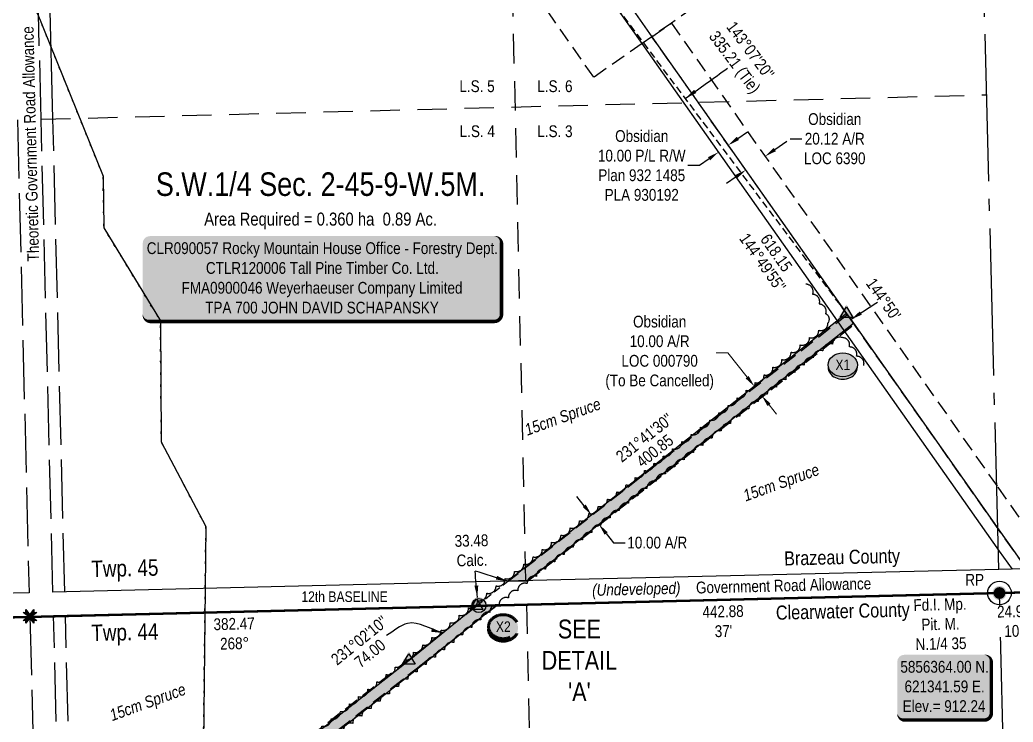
# Model space of a CAD drawing. Extents: x 617631 to 623159, y 5855424 to 5859819.
# Drawn here: x 620509 to 621353, y 5856254 to 5856851 of the extents above; entities that cross this region are included whole.
import ezdxf
from ezdxf.enums import TextEntityAlignment as Align

# ---------------------------------------------------------------- set-up
doc = ezdxf.new("R2010")
doc.units = 0
doc.header["$LTSCALE"] = 5
doc.header["$PDSIZE"] = 0.5
for name, pattern in [('0', [1, 1, 0]), ('BORDER2', [22.225, 6.35, -3.175, 6.35, -3.175, 0, -3.175]), ('foc-ACCESSROAD', [3.75, 2.5, -1.25]), ('foc-LSD', [8, 5, -3]), ('foc-QUARTERLINE', [33, 25, -3, 2, -3]), ('foc-TIELINE', [1.875, 1.25, -0.625]), ('foc-TRAV', [1.875, 1.25, -0.625]), ('foc-UNSURVEYED', [12.5, 10, -2.5]), ('foc-WHEELTRACKS', [2, 0.4, -1.6])]:
    doc.linetypes.add(name, pattern=pattern)
doc.layers.get('Defpoints').update_dxf_attribs({"color": 9})
for name, color, linetype in [('35', 37, 'Continuous'), ('AS-SURFACE IMPACT', 7, 'Continuous'), ('C-AR', 13, 'foc-ACCESSROAD'), ('C-RW', 13, 'Continuous'), ('C-SYMBOL', 7, 'Continuous'), ('C-WS', 13, 'foc-ACCESSROAD'), ('D-TXT', 6, 'Continuous'), ('DETAIL-T', 7, 'Continuous'), ('L-33', 7, 'Continuous'), ('L-AREAREQUIRED', 7, 'Continuous'), ('L-BD', 7, 'Continuous'), ('L-MON', 1, 'Continuous'), ('L-QSEC', 8, 'foc-QUARTERLINE'), ('L-ROAD-T', 7, 'Continuous'), ('L-SEC', 7, 'Continuous'), ('L-SECTION-LSD', 7, 'foc-LSD'), ('L-TIE', 7, 'foc-TIELINE'), ('L-TIE-T', 7, 'Continuous'), ('L-USEC', 7, 'foc-UNSURVEYED'), ('P-CROSSINGS', 250, 'Continuous'), ('P-PROPOSED', 10, 'Continuous'), ('P-PROPOSED-H', 21, 'Continuous'), ('P-TRAV', 4, 'foc-TRAV'), ('P-TXT', 4, 'Continuous'), ('T-BUSH', 110, '0'), ('T-BUSH-T', 110, 'Continuous'), ('T-WATER-P3', 160, 'foc-WHEELTRACKS')]:
    doc.layers.add(name, color=color, linetype=linetype)
doc.layers.add('AS-COUNTY', color=7, linetype='BORDER2', lineweight=60, true_color=0xcc33ff)
doc.layers.add('C-AR-T', color=13, linetype='Continuous', lineweight=9)
doc.layers.add('T-TEXT', color=48, linetype='Continuous', lineweight=18)
doc.styles.add('100L', font='ARIALN.TTF', dxfattribs={"height": 11})
doc.styles.add('175L', font='ARIALN.TTF', dxfattribs={"height": 20})
doc.styles.add('240', font='ARIALN.TTF', dxfattribs={"height": 30})
doc.styles.add('80', font='ARIALN.TTF', dxfattribs={"height": 10})
doc.styles.add('80CG', font='ARIALN.TTF', dxfattribs={"height": 10})
doc.styles.add('80L', font='ARIALN.TTF', dxfattribs={"height": 10})
doc.styles.add('80LS', font='ARIALNI.TTF', dxfattribs={"height": 10})
doc.styles.add('Crossing', font='ARIALN.TTF', dxfattribs={"height": 10})
doc.styles.add('foc-LtypeFont', font='ARIALN.TTF', dxfattribs={"height": 7.35})
doc.linetypes.add('foc-TOPO-flowdirection-NOLINE', pattern='A,0,[">",foc-LtypeFont,S=0.3,R=0,X=0,Y=-0.945],-20,[">",foc-LtypeFont,S=0.3,R=0,X=0,Y=-0.945],0', length=20)
doc.dimstyles.new('Compass 5 000', dxfattribs={"dimscale": 5, "dimtxt": 9, "dimasz": 2, "dimexe": 0.2, "dimexo": 0.0625, "dimgap": 0.5, "dimtad": 0, "dimtih": 1, "dimtoh": 1, "dimzin": 0, "dimdsep": 46, "dimtxsty": '80CG', "dimcen": 0.1, "dimse1": 1, "dimse2": 1, "dimclrd": 256, "dimclrt": 256, "dimaunit": 1, "dimadec": 4, "dimazin": 0, "dimtfac": 0.06, "dimtofl": 0, "dimtmove": 0, "dimatfit": 1, "dimfxl": 0.2, "dimtolj": 1, "dimtzin": 0, "dimlwd": -1, "dimarcsym": 0})

# ---------------------------------------------------------------- blocks, each defined once
blk = doc.blocks.new('*D427')
at = {"layer": 'C-AR', "transparency": 16777216}
for p, q in [((621150.53, 5856740.95), (621163.62, 5856750.16)), ((621163.62, 5856750.16), (621173.62, 5856750.16)), ((621117.71, 5856717.86), (621109.53, 5856712.11))]:
    blk.add_line(p, q, dxfattribs=at)
for points in [[(621149.57, 5856742.31), (621151.48, 5856739.59), (621142.35, 5856735.19)], [(621116.75, 5856719.22), (621118.66, 5856716.5), (621125.88, 5856723.61)]]:
    blk.add_solid(points, dxfattribs=at)
at = {"layer": 'Defpoints', "color": 0, "transparency": 16777216}
for p in [(621140.01, 5856738.52), (621142.35, 5856735.19), (621123.55, 5856726.94)]:
    blk.add_point(p, dxfattribs=at)
at = {"layer": 'C-AR', "transparency": 16777216, "insert": (621201.54, 5856750.16), "char_height": 10, "attachment_point": 5, "style": '80CG'}
blk.add_mtext('\\A1;Obsidian\\P20.12 A/R\\PLOC 6390', dxfattribs=at)
blk = doc.blocks.new('*D428')
at = {"layer": 'C-RW', "transparency": 16777216}
for p, q in [((621119.25, 5856750.43), (621127.42, 5856756.18)), ((621094.71, 5856733.17), (621086.53, 5856727.42)), ((621086.53, 5856727.42), (621076.53, 5856727.42))]:
    blk.add_line(p, q, dxfattribs=at)
for points in [[(621118.29, 5856751.79), (621120.2, 5856749.07), (621111.07, 5856744.68)], [(621093.75, 5856734.53), (621095.67, 5856731.81), (621102.89, 5856738.92)]]:
    blk.add_solid(points, dxfattribs=at)
at = {"layer": 'Defpoints', "color": 0, "transparency": 16777216}
for p in [(621102.89, 5856738.92), (621139.8, 5856703.83), (621131.63, 5856698.08)]:
    blk.add_point(p, dxfattribs=at)
at = {"layer": 'C-RW', "transparency": 16777216, "insert": (621037.45, 5856727.42), "char_height": 10, "attachment_point": 5, "style": '80CG'}
blk.add_mtext('\\A1;Obsidian\\P10.00 P/L R/W\\PPlan 932 1485\\PPLA 930192', dxfattribs=at)
blk = doc.blocks.new('fdia')
at = {"color": 255, "const_width": 1}
blk.add_lwpolyline([(-0.5, 0, 1), (0.5, 0, 1)], format="xyb", close=True, dxfattribs=at)
blk = doc.blocks.new('Fdiaa')
blk.add_blockref('fdia', (0, 0))
blk = doc.blocks.new('fdib')
at = {"color": 1, "const_width": 1.6}
blk.add_lwpolyline([(-0.4, 0, 1), (0.4, 0, 1)], format="xyb", close=True, dxfattribs=at)
at = {"color": 1}
blk.add_circle((0, 0), 0.8, dxfattribs=at)
blk = doc.blocks.new('Fdibb')
blk.add_blockref('fdib', (0, 0))
blk = doc.blocks.new('fdicc')
for name in ['Fdibb', 'Fdiaa']:
    blk.add_blockref(name, (0, 0))
blk = doc.blocks.new('FDI')
blk.add_blockref('fdicc', (0, 0))
blk = doc.blocks.new('TRIA')
blk.add_hatch(color=255).paths.add_polyline_path([(-0.04, 1.52), (-1.47, -0.87), (1.39, -0.87)])
blk = doc.blocks.new('TRIAA')
blk.add_blockref('TRIA', (0, 0))
blk = doc.blocks.new('TRIB')
at = {"color": 1}
blk.add_lwpolyline([(-1.12, -0.67), (-0.04, 1.13), (1.04, -0.67)], close=True, dxfattribs=at)
blk = doc.blocks.new('TRIBB')
blk.add_blockref('TRIB', (0, 0))
blk = doc.blocks.new('TRICC')
for name in ['TRIAA', 'TRIBB']:
    blk.add_blockref(name, (0, 0))
blk = doc.blocks.new('plspike')
blk.add_blockref('TRICC', (0, 0))
blk = doc.blocks.new('TEMP')
h = blk.add_hatch(color=255)
h.dxf.hatch_style = 1
h.paths.add_polyline_path([(0, 0.25), (-0.67, 1.15), (-0.67, 0.67), (-1.15, 0.67), (-0.25, 0), (-1.15, -0.67), (-0.67, -0.67), (-0.67, -1.15), (0, -0.25), (0.67, -1.15), (0.67, -0.67), (1.15, -0.67), (0.25, 0), (1.15, 0.67), (0.67, 0.67), (0.67, 1.15)])
h.paths.add_polyline_path([(0.57, 0.85), (0.57, 0.57), (0.85, 0.57), (0.08, 0), (0.85, -0.57), (0.57, -0.57), (0.57, -0.85), (0, -0.08), (-0.57, -0.85), (-0.57, -0.57), (-0.85, -0.57), (-0.08, 0), (-0.85, 0.57), (-0.57, 0.57), (-0.57, 0.85), (0, 0.08)], flags=16)
h = blk.add_hatch(color=1)
h.dxf.hatch_style = 1
h.paths.add_polyline_path([(0, 0.08), (-0.57, 0.85), (-0.57, 0.57), (-0.85, 0.57), (-0.08, 0), (-0.85, -0.57), (-0.57, -0.57), (-0.57, -0.85), (0, -0.08), (0.57, -0.85), (0.57, -0.57), (0.85, -0.57), (0.08, 0), (0.85, 0.57), (0.57, 0.57), (0.57, 0.85)])
at = {"color": 1}
for p, q in [((-0.08, 0), (0.08, 0)), ((0, 0.08), (0, -0.08))]:
    blk.add_line(p, q, dxfattribs=at)
at = {"color": 255, "flags": 128}
blk.add_lwpolyline([(-0.25, 0), (-1.15, 0.67), (-0.67, 0.67), (-0.67, 1.15), (0, 0.25), (0.67, 1.15), (0.67, 0.67), (1.15, 0.67), (0.25, 0), (1.15, -0.67), (0.67, -0.67), (0.67, -1.15), (0, -0.25), (-0.67, -1.15), (-0.67, -0.67), (-1.15, -0.67)], close=True, dxfattribs=at)
at = {"color": 1, "flags": 128}
blk.add_lwpolyline([(-0.08, 0), (-0.85, 0.57), (-0.57, 0.57), (-0.57, 0.85), (0, 0.08), (0.57, 0.85), (0.57, 0.57), (0.85, 0.57), (0.08, 0), (0.85, -0.57), (0.57, -0.57), (0.57, -0.85), (0, -0.08), (-0.57, -0.85), (-0.57, -0.57), (-0.85, -0.57)], close=True, dxfattribs=at)
blk = doc.blocks.new('WITFA')
blk.add_hatch(color=255).paths.add_polyline_path([(1.4, 0, 1), (-1.4, 0, 1)])
blk = doc.blocks.new('WITFAA')
blk.add_blockref('WITFA', (0, 0))
blk = doc.blocks.new('WITFB')
at = {"color": 1, "const_width": 1.44}
blk.add_lwpolyline([(-0.36, 0, 1), (0.36, 0, 1)], format="xyb", close=True, dxfattribs=at)
at = {"color": 1}
blk.add_circle((0, 0), 1.2, dxfattribs=at)
blk = doc.blocks.new('WITFBB')
blk.add_blockref('WITFB', (0, 0))
blk = doc.blocks.new('WITFCC')
for name in ['WITFAA', 'WITFBB']:
    blk.add_blockref(name, (0, 0))
blk = doc.blocks.new('WITF')
blk.add_blockref('WITFCC', (0, 0))
blk = doc.blocks.new('*D469')
at = {"layer": 'C-AR-T', "transparency": 16777216}
for p, q in [((621110.65, 5856568.23), (621100.65, 5856568.23)), ((621127.06, 5856547.49), (621110.65, 5856568.23)), ((621145.67, 5856523.96), (621151.88, 5856516.12))]:
    blk.add_line(p, q, dxfattribs=at)
for points in [[(621128.36, 5856548.53), (621125.75, 5856546.46), (621133.26, 5856539.65)], [(621146.98, 5856524.99), (621144.37, 5856522.93), (621139.47, 5856531.8)]]:
    blk.add_solid(points, dxfattribs=at)
at = {"layer": 'Defpoints', "color": 0, "transparency": 16777216}
for p in [(621129, 5856536.28), (621133.26, 5856539.65), (621135.21, 5856528.43)]:
    blk.add_point(p, dxfattribs=at)
at = {"layer": 'C-AR-T', "transparency": 16777216, "insert": (621052.68, 5856568.23), "char_height": 10, "attachment_point": 5, "style": '80CG'}
blk.add_mtext('\\A1;Obsidian\\P10.00 A/R \\PLOC 000790\\P(To Be Cancelled)', dxfattribs=at)
blk = doc.blocks.new('*U498')
h = blk.add_hatch(color=255)
edge = h.paths.add_edge_path()
edge.add_line((-146.5, -37), (146.5, -37))
edge.add_arc((146.5, -31), 6, 270, 360)
edge.add_line((152.5, -31), (152.5, 29.5))
edge.add_arc((146.5, 29.5), 6, 0, 90)
edge.add_line((146.5, 35.5), (-146.5, 35.5))
edge.add_arc((-146.5, 29.5), 6, 90, 180)
edge.add_line((-152.5, 29.5), (-152.5, -31))
edge.add_arc((-146.5, -31), 6, 180, 270)
at = {"color": 44, "flags": 128}
blk.add_lwpolyline([(-146.5, -37, 3, 3, 0), (146.5, -37, 3, 3, 0.414214), (152.5, -31, 3, 3, 0), (152.5, 29.5, 3, 0, 0.414214), (146.5, 35.5, 0, 0, 0), (-146.5, 35.5, 0, 0, 0.414214), (-152.5, 29.5, 0, 0, 0), (-152.5, -31, 0, 3, 0.414214)], format="xyseb", close=True, dxfattribs=at)
at = {"color": 44, "style": '80'}
blk.add_attdef('ENTER_TEXT_001', (-35.99, -5), '', height=10, dxfattribs=at)
blk = doc.blocks.new('xing2')
h = blk.add_hatch(color=50)
h.dxf.hatch_style = 1
edge = h.paths.add_edge_path()
edge.add_ellipse((0, 0), major_axis=(-12.5, 0), ratio=0.816297, start_angle=0, end_angle=360)
h = blk.add_hatch(color=250)
h.dxf.hatch_style = 1
edge = h.paths.add_edge_path()
edge.add_ellipse((0, -2.05), major_axis=(-12.5, 0), ratio=0.816297, start_angle=0, end_angle=180)
edge.add_line((12.5, -2.05), (12.5, 0))
edge.add_ellipse((0, 0), major_axis=(-12.5, 0), ratio=0.816297, start_angle=0, end_angle=180, ccw=False)
edge.add_line((-12.5, 0), (-12.5, -2.05))
at = {"color": 250}
blk.add_ellipse((0, 0), major_axis=(-12.5, 0), ratio=0.816297, dxfattribs=at)
blk.add_ellipse((0, -2.05), major_axis=(-12.5, 0), ratio=0.816297, start_param=0, end_param=3.141593, dxfattribs=at)
at = {"color": 250, "style": 'Crossing'}
blk.add_attdef('CROSSING', text='', height=9, dxfattribs=at).set_placement((0.09, 0.02), align=Align.MIDDLE_CENTER)
at = {"color": 250, "style": 'Crossing', "flags": 1}
for tag, p in [('OWNER', (0.09, -12.49)), ('DESCRIPTION', (0.09, -25.77)), ('LOCATION', (0.09, -39.3)), ('DWG_REF', (0.09, -52.84))]:
    blk.add_attdef(tag, text='', height=9, dxfattribs=at).set_placement(p, align=Align.MIDDLE_CENTER)
blk = doc.blocks.new('*U485')
at = {"layer": '35', "color": 3}
blk.add_circle((0, 0), 10, dxfattribs=at)
at = {"layer": '35', "color": 3, "style": '80'}
blk.add_attdef('RP_001', (-29.08, 6.25), '', height=10, dxfattribs=at)
blk = doc.blocks.new('*U489')
h = blk.add_hatch(color=254)
edge = h.paths.add_edge_path()
edge.add_line((-34, -28.5), (34, -28.5))
edge.add_arc((34, -22.5), 6, 270, 360)
edge.add_line((40, -22.5), (40, 21))
edge.add_arc((34, 21), 6, 0, 90)
edge.add_line((34, 27), (-34, 27))
edge.add_arc((-34, 21), 6, 90, 180)
edge.add_line((-40, 21), (-40, -22.5))
edge.add_arc((-34, -22.5), 6, 180, 270)
at = {"color": 1, "flags": 128}
blk.add_lwpolyline([(-34, -28.5, 3, 3, 0), (34, -28.5, 3, 3, 0.414214), (40, -22.5, 3, 3, 0), (40, 21, 3, 0, 0.414214), (34, 27, 0, 0, 0), (-34, 27, 0, 0, 0.414214), (-40, 21, 0, 0, 0), (-40, -22.5, 0, 3, 0.414214)], format="xyseb", close=True, dxfattribs=at)
blk.add_lwpolyline([(-23.85, -12.13, 0, 10, 0), (0, 0, 5, 5, 0)], format="xyseb", dxfattribs=at)
at = {"color": 1, "style": '80'}
blk.add_attdef('ENTER_TEXT_001', (-35.99, -5), '', height=10, dxfattribs=at)
blk = doc.blocks.new('*D491')
at = {"layer": 'Defpoints', "color": 0, "transparency": 16777216}
for p in [(620992.39, 5856428.45), (620998.59, 5856420.61), (621000.97, 5856422.49)]:
    blk.add_point(p, dxfattribs=at)
at = {"layer": 'P-TXT', "transparency": 16777216}
for p, q in [((620988.57, 5856438.18), (620982.37, 5856446.03)), ((621007.17, 5856414.64), (621013.37, 5856406.79)), ((621013.37, 5856406.79), (621023.37, 5856406.79))]:
    blk.add_line(p, q, dxfattribs=at)
for points in [[(620989.88, 5856439.21), (620987.26, 5856437.15), (620994.77, 5856430.33)], [(621008.48, 5856415.67), (621005.86, 5856413.61), (621000.97, 5856422.49)]]:
    blk.add_solid(points, dxfattribs=at)
at = {"layer": 'P-TXT', "transparency": 16777216, "insert": (621050.65, 5856406.79), "char_height": 10, "attachment_point": 5, "style": '80CG'}
blk.add_mtext('\\A1;10.00 A/R', dxfattribs=at)

msp = doc.modelspace()

# ---------------------------------------------------------------- hatches: boundary and pattern name
at = {"layer": 'P-PROPOSED-H'}
h = msp.add_hatch(color=256, dxfattribs=at)
h.dxf.hatch_style = 1
h.paths.add_polyline_path([(620923.511, 5856374.036), (620940.144, 5856374.437), (621217.438, 5856593.498), (621211.672, 5856601.682)])
h = msp.add_hatch(color=256, dxfattribs=at)
h.dxf.hatch_style = 1
h.paths.add_polyline_path([(620119.529, 5856334.089), (620106.955, 5856333.772), (620111.696, 5856327.879), (620377.801, 5855987.166), (620413.685, 5855977.855), (620441.442, 5855981.265), (620845.958, 5856298.952), (620903.488, 5856345.479), (620913.88, 5856353.689), (620897.247, 5856353.288), (620839.728, 5856306.77), (620445.059, 5855996.816), (620414.689, 5855993.086), (620378.535, 5856002.467)])

# ---------------------------------------------------------------- linework, layer by layer
for p, q in [((621341.105, 5856384.104), (620896.762, 5856373.392)), ((620896.762, 5856373.392), (620536.895, 5856364.716)), ((620516.523, 5856364.225), (619712.344, 5856343.928)), ((620516.797, 5856364.231), (620516.546, 5856364.225)), ((620897.247, 5856353.288), (620537.398, 5856344.613)), ((620517.031, 5856344.122), (620119.529, 5856334.089)), ((620517.3, 5856344.128), (620517.031, 5856344.122))]:
    msp.add_line(p, q)
at = {"layer": 'AS-COUNTY', "const_width": 2, "flags": 128}
msp.add_lwpolyline([(621441.1, 5856366.415), (621341.59, 5856364), (620537.409, 5856344.164), (620517.311, 5856343.668), (619712.851, 5856323.825), (618808.849, 5856302.532)], dxfattribs=at)
at = {"layer": 'C-AR'}
for points in [[(621340.168, 5856453.998), (621388.52, 5856385.265), (621364.659, 5856384.676), (621341.087, 5856417.709), (621217.432, 5856593.482), (621211.666, 5856601.678), (621046.153, 5856836.948), (621062.66, 5856848.466), (621340.168, 5856453.998)], [(620940.893, 5856374.455), (621218.191, 5856592.43), (621212.425, 5856600.613), (620924.206, 5856374.053)], [(620106.114, 5856333.751), (620107.798, 5856331.597), (620379.569, 5855983.958), (620439.667, 5855982.665), (620845.602, 5856299.55), (620909.794, 5856350.01), (620914.494, 5856353.704), (620897.806, 5856353.301), (620839.437, 5856307.419), (620436.323, 5855992.735), (620384.524, 5855993.85), (620118.557, 5856334.065)]]:
    msp.add_lwpolyline(points, close=True, dxfattribs=at)
at = {"layer": 'C-RW'}
msp.add_lwpolyline([(621341.087, 5856417.709), (621364.659, 5856384.676), (621352.635, 5856384.394), (621341.543, 5856399.69), (621209.58, 5856587.27), (621203.814, 5856595.466), (621037.956, 5856831.227), (621010.58, 5856869.727), (621019.084, 5856874.92), (621024.351, 5856867.938), (621046.153, 5856836.948), (621211.666, 5856601.678), (621217.432, 5856593.482), (621341.087, 5856417.709)], close=True, dxfattribs=at)
at = {"layer": 'C-WS'}
msp.add_lwpolyline([(621037.956, 5856831.227), (620996.639, 5856802.397), (620926.83, 5856902.44), (620949.89, 5856918.53), (620963.158, 5856927.788), (621013.423, 5856962.862), (621026.873, 5856972.247), (621033.442, 5856962.833), (621039.832, 5856953.676), (621048.839, 5856940.769), (621057.843, 5856927.865), (621063.847, 5856919.259), (621096.681, 5856872.205), (621062.66, 5856848.466), (621046.153, 5856836.948), (621037.956, 5856831.227)], close=True, dxfattribs=at)
at = {"layer": 'L-BD'}
msp.add_line((620897.252, 5856353.292), (620896.501, 5856353.276), dxfattribs=at)
at = {"layer": 'L-QSEC'}
for p, q in [((621341.082, 5856384.103), (621321.337, 5857147.051)), ((621360.531, 5855588.495), (621341.591, 5856364))]:
    msp.add_line(p, q, dxfattribs=at)
at = {"layer": 'L-SEC'}
for p, q in [((620536.898, 5856766.986), (620526.84, 5857169.143)), ((621440.598, 5856386.518), (621341.082, 5856384.103))]:
    msp.add_line(p, q, dxfattribs=at)
at = {"layer": 'L-SECTION-LSD', "flags": 128}
for points in [[(620938.987, 5856374.345), (620920.902, 5857177.985)], [(620526.841, 5856766.735), (621330.641, 5856787.537)], [(620939.493, 5856354.241), (620957.567, 5855549.342)]]:
    msp.add_lwpolyline(points, dxfattribs=at)
at = {"layer": 'L-TIE'}
msp.add_line((621211.672, 5856601.682), (621010.58, 5856869.727), dxfattribs=at)
at = {"layer": 'L-USEC'}
for p, q in [((620526.841, 5856766.735), (620516.783, 5857168.891)), ((620506.743, 5856766.255), (620516.546, 5856364.225)), ((620536.895, 5856364.716), (620526.841, 5856766.735)), ((620546.952, 5856364.958), (620536.898, 5856766.986)), ((621341.591, 5856364), (621441.1, 5856366.415)), ((620517.3, 5856344.128), (620527.356, 5855941.938)), ((620547.454, 5855942.418), (620537.398, 5856344.613)), ((620557.511, 5855942.67), (620547.455, 5856344.855))]:
    msp.add_line(p, q, dxfattribs=at)
at = {"layer": 'P-PROPOSED'}
for points in [[(620923.511, 5856374.036), (620940.144, 5856374.437), (621217.438, 5856593.498), (621211.672, 5856601.682), (620923.511, 5856374.036)], [(620119.529, 5856334.089), (620106.955, 5856333.772), (620111.696, 5856327.879), (620377.801, 5855987.166), (620413.685, 5855977.855), (620441.442, 5855981.265), (620845.958, 5856298.952), (620903.488, 5856345.479), (620913.88, 5856353.689), (620897.247, 5856353.288), (620839.728, 5856306.77), (620445.059, 5855996.816), (620414.689, 5855993.086), (620378.535, 5856002.467), (620119.529, 5856334.089)]]:
    msp.add_lwpolyline(points, dxfattribs=at)
at = {"layer": 'P-TRAV', "flags": 128}
msp.add_lwpolyline([(620897.247, 5856353.288), (620923.511, 5856374.036)], dxfattribs=at)
at = {"layer": 'T-BUSH'}
msp.add_line((620897.252, 5856353.292), (620899, 5856353.33), dxfattribs=at)
at = {"layer": 'T-BUSH', "flags": 128}
for points in [[(619711.513, 5856861.655, 0.5205671), (619717.862, 5856853.929, 0.5205671), (619724.211, 5856846.203, 0.5205671), (619730.56, 5856838.477, 0.5205671), (619736.789, 5856830.654, 0.5205671), (619743.007, 5856822.822, 0.5205671), (619749.225, 5856814.991, 0.5205671), (619755.443, 5856807.159, 0.5205671), (619761.661, 5856799.327, 0.5205671), (619767.879, 5856791.496, 0.5205671), (619774.098, 5856783.664, 0.5205671), (619780.24, 5856775.773, 0.5205671), (619786.358, 5856767.863, 0.5205671), (619792.475, 5856759.952, 0.5205671), (619798.592, 5856752.041, 0.5205671), (619804.709, 5856744.13, 0.5205671), (619810.826, 5856736.219, 0.5205671), (619816.943, 5856728.309, 0.5205671), (619823.06, 5856720.398, 0.5205671), (619829.177, 5856712.487, 0.5205671), (619835.295, 5856704.576, 0.5205671), (619841.411, 5856696.665, 0.5205671), (619847.513, 5856688.742, 0.5205671), (619853.615, 5856680.82, 0.5205671), (619859.717, 5856672.897, 0.5205671), (619865.819, 5856664.975, 0.5205671), (619871.921, 5856657.053, 0.5205671), (619878.023, 5856649.13, 0.5205671), (619884.125, 5856641.208, 0.5205671), (619890.227, 5856633.285, 0.5205671), (619896.329, 5856625.363, 0.5205671), (619902.431, 5856617.44, 0.5205671), (619908.533, 5856609.518, 0.5205671), (619914.635, 5856601.596, 0.5205671), (619920.738, 5856593.673, 0.5205671), (619926.84, 5856585.751, 0.5205671), (619932.942, 5856577.828, 0.5205671), (619939.076, 5856569.931, 0.5205671), (619945.232, 5856562.05, 0.5205671), (619951.387, 5856554.169, 0.5205671), (619957.543, 5856546.288, 0.5205671), (619963.699, 5856538.408, 0.5205671), (619969.782, 5856530.471, 0.5205671), (619975.84, 5856522.514, 0.5205671), (619981.897, 5856514.558, 0.5205671), (619987.954, 5856506.601, 0.5205671), (619994.011, 5856498.644, 0.5205671), (620000.068, 5856490.687, 0.5205671), (620006.126, 5856482.73, 0.5205671), (620012.183, 5856474.774, 0.5205671), (620018.24, 5856466.817, 0.5205671), (620024.297, 5856458.86, 0.5205671), (620030.354, 5856450.903, 0.5205671), (620036.411, 5856442.946, 0.5205671), (620042.469, 5856434.99, 0.5205671), (620048.571, 5856427.068, 0.5205671), (620054.838, 5856419.276, 0.5205671), (620061.106, 5856411.484, 0.5205671), (620067.373, 5856403.691, 0.5205671), (620073.64, 5856395.899, 0.5205671), (620079.907, 5856388.106, 0.5205671), (620086.175, 5856380.314, 0.5205671), (620092.442, 5856372.521, 0.5205671), (620098.709, 5856364.729, 0.5205671), (620104.976, 5856356.937, 0.5205671), (620111.244, 5856349.144, 0.5205671), (620117.511, 5856341.352, 0.5205671), (620123.718, 5856333.511, 0.5205671), (620129.889, 5856325.643, 0.5205671), (620136.061, 5856317.775, 0.5205671), (620142.232, 5856309.906, 0.5205671), (620148.404, 5856302.038, 0.5205671), (620154.551, 5856294.15, 0.5205671), (620160.682, 5856286.25, 0.5205671), (620166.813, 5856278.35, 0.5205671), (620172.944, 5856270.45, 0.5205671), (620179.075, 5856262.55, 0.5205671), (620185.206, 5856254.65, 0.5205671), (620191.336, 5856246.75, 0.5205671), (620197.467, 5856238.849, 0.5205671), (620203.598, 5856230.949, 0.5205671), (620209.729, 5856223.049, 0.5205671), (620215.86, 5856215.149, 0.5205671), (620221.991, 5856207.249, 0.5205671), (620228.122, 5856199.349, 0.5205671), (620234.253, 5856191.449, 0.5205671), (620240.383, 5856183.548, 0.5205671), (620246.514, 5856175.648, 0.5205671), (620252.658, 5856167.758, 0.5205671), (620258.804, 5856159.87, 0.5205671), (620264.951, 5856151.982, 0.5205671), (620271.097, 5856144.094, 0.5205671), (620277.243, 5856136.205, 0.5205671), (620283.39, 5856128.317, 0.5205671), (620289.536, 5856120.429, 0.5205671), (620295.682, 5856112.541, 0.5205671), (620301.828, 5856104.653, 0.5205671), (620307.975, 5856096.765, 0.5205671), (620314.121, 5856088.876, 0.5205671), (620320.267, 5856080.988, 0.5205671), (620326.413, 5856073.1, 0.5205671), (620332.587, 5856065.233, 0.5205671), (620338.802, 5856057.399, 0.5205671), (620345.016, 5856049.564, 0.5205671), (620351.231, 5856041.73, 0.5205671), (620357.445, 5856033.895, 0.5205671), (620363.66, 5856026.061, 0.5205671), (620369.874, 5856018.226, 0.5205671), (620376.339, 5856010.626, 0.5205671), (620383.741, 5856003.903, 0.5205671), (620392.777, 5855999.967, 0.5205671), (620402.306, 5855997.019, 0.5205671), (620412.279, 5855996.281, 0.5205671), (620422.215, 5855997.04, 0.5205671), (620432.141, 5855998.255, 0.5205671), (620442.067, 5855999.471, 0.5205671), (620450.406, 5856004.609, 0.5205671), (620458.385, 5856010.637, 0.5205671), (620466.365, 5856016.664, 0.5205671), (620474.26, 5856022.801, 0.5205671), (620482.151, 5856028.944, 0.5205671), (620490.042, 5856035.086, 0.5205671), (620497.934, 5856041.229, 0.5205671), (620505.825, 5856047.371, 0.5205671), (620513.716, 5856053.514, 0.5205671), (620521.607, 5856059.656, 0.5205671), (620529.498, 5856065.798, 0.5205671), (620537.389, 5856071.941, 0.5205671), (620545.28, 5856078.083, 0.5205671), (620553.172, 5856084.226, 0.5205671), (620561.057, 5856090.375, 0.5205671), (620568.914, 5856096.561, 0.5205671), (620576.772, 5856102.747, 0.5205671), (620584.629, 5856108.933, 0.5205671), (620592.486, 5856115.119, 0.5205671), (620600.343, 5856121.304, 0.5205671), (620608.2, 5856127.49, 0.5205671), (620616.058, 5856133.676, 0.5205671), (620623.915, 5856139.862, 0.5205671), (620631.772, 5856146.048, 0.5205671), (620639.629, 5856152.234, 0.5205671), (620647.486, 5856158.419, 0.5205671), (620655.354, 5856164.591, 0.5205671), (620663.225, 5856170.76, 0.5205671), (620671.096, 5856176.928, 0.5205671), (620678.967, 5856183.097, 0.5205671), (620686.838, 5856189.265, 0.5205671), (620694.709, 5856195.434, 0.5205671), (620702.579, 5856201.602, 0.5205671), (620710.45, 5856207.771, 0.5205671), (620718.321, 5856213.939, 0.5205671), (620726.192, 5856220.108, 0.5205671), (620734.063, 5856226.276, 0.5205671), (620741.934, 5856232.445, 0.5205671), (620749.804, 5856238.613, 0.5205671), (620757.675, 5856244.781, 0.5205671), (620765.546, 5856250.95, 0.5205671), (620773.41, 5856257.127, 0.5205671), (620781.194, 5856263.405, 0.5205671), (620788.977, 5856269.683, 0.5205671), (620796.761, 5856275.961, 0.5205671), (620804.545, 5856282.239, 0.5205671), (620812.329, 5856288.517, 0.5205671), (620820.112, 5856294.795, 0.5205671), (620827.896, 5856301.073, 0.5205671), (620835.68, 5856307.351, 0.5205671), (620843.464, 5856313.629, 0.5205671), (620851.247, 5856319.907, 0.5205671), (620859.025, 5856326.193, 0.5205671), (620866.796, 5856332.486, 0.5205671), (620874.568, 5856338.78, 0.5205671), (620882.339, 5856345.073, 0.5205671), (620890.11, 5856351.366, 0.5205671), (620897.882, 5856357.66, 0.5205671), (620905.693, 5856363.902, 0.5205671), (620913.557, 5856370.08, 0.5205671), (620921.42, 5856376.259, 0.5205671), (620929.283, 5856382.437, 0.5205671), (620937.146, 5856388.615, 0.5205671), (620945.01, 5856394.793, 0.5205671), (620952.873, 5856400.971, 0.5205671), (620960.744, 5856407.14, 0.5205671), (620968.659, 5856413.251, 0.5205671), (620976.574, 5856419.363, 0.5205671), (620984.488, 5856425.475, 0.5205671), (620992.403, 5856431.587, 0.5205671), (621000.318, 5856437.698, 0.5205671), (621008.233, 5856443.81, 0.5205671), (621016.148, 5856449.922, 0.5205671), (621024.067, 5856456.029, 0.5205671), (621031.985, 5856462.136, 0.5205671), (621039.904, 5856468.243, 0.5205671), (621047.823, 5856474.35, 0.5205671), (621055.741, 5856480.457, 0.5205671), (621063.66, 5856486.564, 0.5205671), (621071.579, 5856492.671, 0.5205671), (621079.497, 5856498.778, 0.5205671), (621087.416, 5856504.885, 0.5205671), (621095.289, 5856511.05, 0.5205671), (621103.096, 5856517.299, 0.5205671), (621110.903, 5856523.548, 0.5205671), (621118.68, 5856529.833, 0.5205671), (621126.251, 5856536.366, 0.5205671), (621133.822, 5856542.899, 0.5205671), (621141.393, 5856549.432, 0.5205671), (621148.964, 5856555.965, 0.5205671), (621156.535, 5856562.498, 0.5205671), (621164.361, 5856568.722, 0.5205671), (621172.207, 5856574.923, 0.5205671), (621180.052, 5856581.123, 0.5205671), (621187.898, 5856587.324, 0.5205671), (621195.743, 5856593.525, 0.5205671), (621193.876, 5856601.261, 0.5205671), (621188.326, 5856609.579, 0.5205671), (621182.775, 5856617.897, 0.5205671), (621176.997, 5856626.558, 0.5205671)], [(621226.137, 5856557.305, 0.5205671), (621220.04, 5856565.231, 0.5205671), (621213.942, 5856573.156, 0.5205671), (621207.844, 5856581.082, 0.5205671), (621199.665, 5856575.585, 0.5205671), (621191.453, 5856569.878, 0.5205671), (621183.317, 5856564.07, 0.5205671), (621175.504, 5856557.828, 0.5205671), (621167.69, 5856551.587, 0.5205671), (621159.865, 5856545.361, 0.5205671), (621152.04, 5856539.134, 0.5205671), (621144.215, 5856532.908, 0.5205671), (621136.39, 5856526.682, 0.5205671), (621128.565, 5856520.455, 0.5205671), (621120.74, 5856514.229, 0.5205671), (621112.914, 5856508.003, 0.5205671), (621105.089, 5856501.776, 0.5205671), (621097.239, 5856495.582, 0.5205671), (621089.298, 5856489.504, 0.5205671), (621081.357, 5856483.426, 0.5205671), (621073.416, 5856477.349, 0.5205671), (621065.475, 5856471.271, 0.5205671), (621057.534, 5856465.193, 0.5205671), (621049.695, 5856458.984, 0.5205671), (621041.868, 5856452.76, 0.5205671), (621034.04, 5856446.537, 0.5205671), (621026.213, 5856440.314, 0.5205671), (621018.385, 5856434.09, 0.5205671), (621010.558, 5856427.867, 0.5205671), (621002.73, 5856421.644, 0.5205671), (620994.903, 5856415.42, 0.5205671), (620987.075, 5856409.197, 0.5205671), (620979.248, 5856402.973, 0.5205671), (620971.42, 5856396.75, 0.5205671), (620963.593, 5856390.527, 0.5205671), (620955.765, 5856384.303, 0.5205671), (620947.905, 5856378.122, 0.5205671), (620939.952, 5856372.06, 0.5205671), (620931.999, 5856365.997, 0.5205671), (620924.047, 5856359.935, 0.5205671), (620916.094, 5856353.872, 0.5205671), (620908.321, 5856347.585, 0.5205671), (620900.653, 5856341.166, 0.5205671), (620892.986, 5856334.746, 0.5205671), (620885.318, 5856328.327, 0.5205671), (620877.644, 5856321.915, 0.5205671), (620869.834, 5856315.67, 0.5205671), (620862.025, 5856309.424, 0.5205671), (620854.215, 5856303.179, 0.5205671), (620846.405, 5856296.934, 0.5205671), (620838.595, 5856290.688, 0.5205671), (620830.785, 5856284.443, 0.5205671), (620822.975, 5856278.197, 0.5205671), (620815.165, 5856271.952, 0.5205671), (620807.355, 5856265.706, 0.5205671), (620799.545, 5856259.461, 0.5205671), (620791.735, 5856253.216, 0.5205671), (620783.925, 5856246.97, 0.5205671), (620776.115, 5856240.725, 0.5205671), (620768.306, 5856234.479, 0.5205671), (620760.503, 5856228.225, 0.5205671), (620752.717, 5856221.949, 0.5205671), (620744.932, 5856215.673, 0.5205671), (620737.147, 5856209.397, 0.5205671), (620729.361, 5856203.121, 0.5205671), (620721.576, 5856196.845, 0.5205671), (620713.79, 5856190.57, 0.5205671), (620706.005, 5856184.294, 0.5205671), (620698.219, 5856178.018, 0.5205671), (620690.434, 5856171.742, 0.5205671), (620682.648, 5856165.466, 0.5205671), (620674.863, 5856159.19, 0.5205671), (620667.078, 5856152.914, 0.5205671), (620659.292, 5856146.638, 0.5205671), (620651.507, 5856140.362, 0.5205671), (620643.631, 5856134.201, 0.5205671), (620635.726, 5856128.076, 0.5205671), (620627.822, 5856121.95, 0.5205671), (620619.917, 5856115.825, 0.5205671), (620612.013, 5856109.7, 0.5205671), (620604.109, 5856103.574, 0.5205671), (620596.204, 5856097.449, 0.5205671), (620588.3, 5856091.324, 0.5205671), (620580.395, 5856085.198, 0.5205671), (620572.491, 5856079.073, 0.5205671), (620564.586, 5856072.948, 0.5205671), (620556.682, 5856066.822, 0.5205671), (620548.777, 5856060.697, 0.5205671), (620540.873, 5856054.572, 0.5205671), (620532.974, 5856048.439, 0.5205671), (620525.081, 5856042.3, 0.5205671), (620517.187, 5856036.16, 0.5205671), (620509.294, 5856030.02, 0.5205671), (620501.4, 5856023.881, 0.5205671), (620493.507, 5856017.741, 0.5205671), (620485.614, 5856011.602, 0.5205671), (620477.72, 5856005.462, 0.5205671), (620469.827, 5855999.322, 0.5205671), (620461.961, 5855993.148, 0.5205671), (620453.834, 5855987.454, 0.5205671), (620444.371, 5855984.222, 0.5205671), (620434.908, 5855980.989, 0.5205671), (620425.445, 5855977.756, 0.5205671), (620415.564, 5855976.866, 0.5205671), (620405.636, 5855977.674, 0.5205671), (620395.756, 5855979.22, 0.5205671), (620385.876, 5855980.766, 0.5205671), (620376.464, 5855983.819, 0.5205671), (620369.764, 5855990.938, 0.5205671), (620363.721, 5855998.905, 0.5205671), (620357.615, 5856006.825, 0.5205671), (620351.51, 5856014.745, 0.5205671), (620345.405, 5856022.665, 0.5205671), (620339.299, 5856030.585, 0.5205671), (620333.194, 5856038.504, 0.5205671), (620327.089, 5856046.424, 0.5205671), (620320.978, 5856054.34, 0.5205671), (620314.814, 5856062.214, 0.5205671), (620308.65, 5856070.089, 0.5205671), (620302.486, 5856077.963, 0.5205671), (620296.322, 5856085.838, 0.5205671), (620290.159, 5856093.712, 0.5205671), (620283.995, 5856101.587, 0.5205671), (620277.838, 5856109.467, 0.5205671), (620271.725, 5856117.381, 0.5205671), (620265.612, 5856125.295, 0.5205671), (620259.499, 5856133.208, 0.5205671), (620253.386, 5856141.122, 0.5205671), (620247.272, 5856149.036, 0.5205671), (620241.159, 5856156.95, 0.5205671), (620235.046, 5856164.864, 0.5205671), (620228.933, 5856172.778, 0.5205671), (620222.82, 5856180.691, 0.5205671), (620216.706, 5856188.605, 0.5205671), (620210.593, 5856196.519, 0.5205671), (620204.48, 5856204.433, 0.5205671), (620198.367, 5856212.347, 0.5205671), (620192.253, 5856220.261, 0.5205671), (620186.14, 5856228.174, 0.5205671), (620180.027, 5856236.088, 0.5205671), (620173.894, 5856243.987, 0.5205671), (620167.698, 5856251.836, 0.5205671), (620161.502, 5856259.685, 0.5205671), (620155.306, 5856267.534, 0.5205671), (620149.11, 5856275.383, 0.5205671), (620142.913, 5856283.232, 0.5205671), (620136.717, 5856291.081, 0.5205671), (620130.521, 5856298.93, 0.5205671), (620124.325, 5856306.779, 0.5205671), (620118.128, 5856314.628, 0.5205671), (620111.932, 5856322.477, 0.5205671), (620105.736, 5856330.326, 0.5205671), (620099.54, 5856338.175, 0.5205671), (620093.344, 5856346.024, 0.5205671), (620087.075, 5856353.815, 0.5205671), (620080.758, 5856361.567, 0.5205671), (620074.44, 5856369.318, 0.5205671), (620068.123, 5856377.07, 0.5205671), (620061.805, 5856384.822, 0.5205671), (620055.488, 5856392.574, 0.5205671), (620049.204, 5856400.352, 0.5205671), (620043.019, 5856408.21, 0.5205671), (620036.835, 5856416.069, 0.5205671), (620030.65, 5856423.927, 0.5205671), (620024.466, 5856431.785, 0.5205671), (620018.281, 5856439.644, 0.5205671), (620012.097, 5856447.502, 0.5205671), (620005.913, 5856455.36, 0.5205671), (619999.728, 5856463.218, 0.5205671), (619993.576, 5856471.102, 0.5205671), (619987.561, 5856479.09, 0.5205671), (619981.545, 5856487.079, 0.5205671), (619975.53, 5856495.067, 0.5205671), (619969.514, 5856503.055, 0.5205671), (619963.499, 5856511.044, 0.5205671), (619957.483, 5856519.032, 0.5205671), (619951.468, 5856527.02, 0.5205671), (619945.452, 5856535.009, 0.5205671), (619939.437, 5856542.997, 0.5205671), (619933.421, 5856550.985, 0.5205671), (619927.405, 5856558.973, 0.5205671), (619921.39, 5856566.962, 0.5205671), (619915.295, 5856574.889, 0.5205671), (619909.18, 5856582.802, 0.5205671), (619903.066, 5856590.715, 0.5205671), (619896.952, 5856598.628, 0.5205671), (619890.837, 5856606.541, 0.5205671), (619884.723, 5856614.454, 0.5205671), (619878.609, 5856622.367, 0.5205671), (619872.494, 5856630.28, 0.5205671), (619866.38, 5856638.193, 0.5205671), (619860.266, 5856646.106, 0.5205671), (619854.129, 5856654.002, 0.5205671), (619847.986, 5856661.892, 0.5205671), (619841.842, 5856669.782, 0.5205671), (619835.699, 5856677.673, 0.5205671), (619829.555, 5856685.563, 0.5205671), (619823.412, 5856693.454, 0.5205671), (619817.268, 5856701.344, 0.5205671), (619811.125, 5856709.234, 0.5205671), (619804.982, 5856717.125, 0.5205671), (619798.838, 5856725.015, 0.5205671), (619792.695, 5856732.906, 0.5205671), (619786.551, 5856740.796, 0.5205671), (619780.408, 5856748.686, 0.5205671), (619774.265, 5856756.577, 0.5205671), (619768.121, 5856764.467, 0.5205671), (619761.935, 5856772.324, 0.5205671), (619755.749, 5856780.181, 0.5205671), (619749.562, 5856788.038, 0.5205671), (619743.376, 5856795.895, 0.5205671), (619737.19, 5856803.752, 0.5205671), (619731.004, 5856811.609, 0.5205671), (619724.818, 5856819.466, 0.5205671), (619718.632, 5856827.323, 0.5205671), (619712.45, 5856835.183, 0.6096129), (619702.635, 5856842.405, 0.5205671)]]:
    msp.add_lwpolyline(points, format="xyb", dxfattribs=at)
at = {"layer": 'T-WATER-P3', "flags": 128}
msp.add_lwpolyline([(621159.577, 5855457.257), (621080.899, 5855571.031), (621066.404, 5855594.738), (621019.486, 5855612.627), (620929.769, 5855609.746), (620888.649, 5855583.653), (620848.52, 5855556.572), (620814.151, 5855572.047), (620764.83, 5855623.3), (620754.187, 5855681.825), (620745.452, 5855731.158), (620755.141, 5855758.238), (620777.38, 5855847.329), (620775.434, 5855963.884), (620710.893, 5856085.734), (620705.438, 5856131.116), (620664.585, 5856209.643), (620666.873, 5856420.583), (620628.957, 5856492.525), (620628.194, 5856595.443), (620580.208, 5856674.354), (620579.445, 5856718.474), (620522.914, 5856858.708), (620455.588, 5857035.132), (620496.48, 5857280.946)], dxfattribs=at)

# ---------------------------------------------------------------- block references
at = {"layer": '35'}
msp.add_blockref('*U485', (621341.59, 5856364), dxfattribs=at).add_auto_attribs({'RP_001': 'RP'})
at = {"layer": 'AS-COUNTY'}
msp.add_blockref('xing2', (620919.683, 5856335.374), dxfattribs=at).add_auto_attribs({'CROSSING': 'X2'})
at = {"layer": 'AS-SURFACE IMPACT'}
ref = msp.add_blockref('*U498', (620765.725, 5856631.9), dxfattribs=at)
ref.add_attrib('ENTER_TEXT_001', 'CLR090057 Rocky Mountain House Office - Forestry Dept.', (620616.625, 5856652.162), dxfattribs={"layer": '0', "color": 44, "height": 10, "style": '80'})
ref.add_attrib('ENTER_TEXT_002', 'CTLR120006 Tall Pine Timber Co. Ltd.', (620666.932, 5856635.318), dxfattribs={"layer": '0', "color": 44, "height": 10, "style": '80'})
ref.add_attrib('ENTER_TEXT_003', 'FMA0900046 Weyerhaeuser Company Limited', (620646.271, 5856618.474), dxfattribs={"layer": '0', "color": 44, "height": 10, "style": '80'})
ref.add_attrib('ENTER_TEXT_004', 'TPA 700 JOHN DAVID SCHAPANSKY', (620666.329, 5856601.63), dxfattribs={"layer": '0', "color": 44, "height": 10, "style": '80'})
at = {"layer": 'DETAIL-T'}
ref = msp.add_blockref('*U489', (621294.682, 5856284.514), dxfattribs=at)
ref.add_attrib('ENTER_TEXT_001', '5856364.00 N.', (621257.362, 5856296.287), dxfattribs={"layer": '0', "color": 1, "height": 10, "style": '80'})
ref.add_attrib('ENTER_TEXT_002', '621341.59 E.', (621260.886, 5856279.579), dxfattribs={"layer": '0', "color": 1, "height": 10, "style": '80'})
ref.add_attrib('ENTER_TEXT_003', 'Elev.= 912.24', (621259.317, 5856262.871), dxfattribs={"layer": '0', "color": 1, "height": 10, "style": '80'})
at = {"layer": 'L-MON', "xscale": 4.998172200000001, "yscale": 4.998172200000001, "zscale": 4.998172200000001}
for name, p in [('plspike', (621211.666, 5856601.678)), ('plspike', (620897.252, 5856353.292)), ('WITF', (620899, 5856353.33)), ('TEMP', (620517.3, 5856344.128)), ('plspike', (620839.728, 5856306.77))]:
    msp.add_blockref(name, p, dxfattribs=at)
at = {"layer": 'P-CROSSINGS'}
msp.add_blockref('xing2', (621208.335, 5856557.993), dxfattribs=at).add_auto_attribs({'CROSSING': 'X1'})

# ---------------------------------------------------------------- texts
at = {"layer": 'C-SYMBOL', "color": 3, "style": '175L'}
msp.add_text('S.W.1/4 Sec. 2-45-9-W.5M.', height=20, dxfattribs=at).set_placement((620764.42, 5856695.579), align=Align.BOTTOM_CENTER)
at = {"layer": 'D-TXT', "color": 3, "char_height": 14, "attachment_point": 1, "rotation": 1.345156, "style": '80L'}
for s, insert in [('Twp. 45', (620569.334, 5856391.471)), ('Twp. 44', (620569.334, 5856337.076))]:
    msp.add_mtext_dynamic_manual_height_columns(s, width=101.3954, gutter_width=47.5, heights=[0], dxfattribs=dict(at, insert=insert))
at = {"layer": 'DETAIL-T', "color": 3, "insert": (620984.445, 5856306.769), "char_height": 15.9942, "width": 63.61286, "attachment_point": 5, "style": '80CG'}
msp.add_mtext("SEE\\PDETAIL\\P'A'", dxfattribs=at)
at = {"layer": 'L-33', "color": 200, "linetype": 'Continuous', "true_color": 0xcc33ff, "char_height": 12, "attachment_point": 5, "rotation": 1.390259, "style": '240'}
for s, insert in [('Brazeau County', (621207.826, 5856392.738)), ('Clearwater County', (621208.452, 5856346.815))]:
    msp.add_mtext_dynamic_manual_height_columns(s, width=201.24694, gutter_width=45, heights=[0], dxfattribs=dict(at, insert=insert))
at = {"layer": 'L-AREAREQUIRED', "color": 5, "style": '100L'}
msp.add_text('Area Required = 0.360 ha  0.89 Ac.', height=11, dxfattribs=at).set_placement((620764.42, 5856673.079), align=Align.BOTTOM_CENTER)
at = {"layer": 'L-BD', "style": '80L'}
for s, height, rotation, p in [("144°49'55''", 9.99634, 305.1687, (621140.301, 5856645.02)), ('618.15', 9.9963, 305.1687, (621151.946, 5856653.225)), ("144°50'", 9.9963, 305.1687, (621243.04, 5856613.815)), ("231°41'30''", 9.99634, 38.3086, (621039.742, 5856496.114)), ('400.85', 9.9963, 38.3086, (621048.572, 5856484.937)), ("231°02'10''", 9.99634, 38.9639, (620797.409, 5856323.779)), ('74.00', 9.9963, 38.9639, (620806.367, 5856312.703))]:
    msp.add_text(s, height=height, rotation=rotation, dxfattribs=at).set_placement(p, align=Align.MIDDLE)
at = {"layer": 'L-BD', "attachment_point": 2, "style": '80L'}
for s, insert, char_height, width, rotation in [("143°07'20''\\P335.21 (Tie) ", (621133.916, 5856828.352), 9.99634, 61.14858, 306.877851), ("442.88 37'", (621106.469, 5856353.332), 9.9963, 35.26918, 1.413), ('382.47\\P268°', (620690.796, 5856342.836), 9.9963, 35.26918, 1.413)]:
    msp.add_mtext(s, dxfattribs=dict(at, insert=insert, char_height=char_height, width=width, rotation=rotation))
at = {"layer": 'L-MON', "insert": (621290.914, 5856359.265), "char_height": 9.9963, "width": 84.88254, "attachment_point": 2, "rotation": 1.413, "style": '80L'}
msp.add_mtext('Fd.I. Mp.\\PPit. M.\\PN.1/4 35', dxfattribs=at)
at = {"layer": 'L-ROAD-T', "style": '80L'}
for s, height, rotation, p in [('Theoretic Government Road Allowance', 10, 91.393974, (620517.748, 5856745.862)), ('Government Road Allowance', 9.99634, 1.390182, (621158.025, 5856370.39))]:
    msp.add_text(s, height=height, rotation=rotation, dxfattribs=at).set_placement(p, align=Align.MIDDLE_CENTER)
msp.add_text('12th BASELINE', height=9, dxfattribs=at).set_placement((620784.774, 5856360.893), align=Align.MIDDLE_CENTER)
at = {"layer": 'P-TXT', "insert": (620892.584, 5856413.581), "char_height": 9.9963, "width": 33.81372, "attachment_point": 2, "rotation": 1.381, "style": '80L'}
msp.add_mtext('33.48\\PCalc.', dxfattribs=at)
at = {"layer": 'T-BUSH-T', "style": '80LS'}
for p in [(620970.23, 5856513.901), (621155.973, 5856458.008), (620617.372, 5856271.299)]:
    msp.add_text('15cm Spruce', height=10, rotation=20, dxfattribs=at).set_placement(p, align=Align.MIDDLE_CENTER)
at = {"layer": 'T-TEXT', "style": '80LS'}
msp.add_text('(Undeveloped)', height=9.99634, rotation=1.390182, dxfattribs=at).set_placement((621032.812, 5856367.446), align=Align.MIDDLE_CENTER)

# ---------------------------------------------------------------- dimensions: what is measured, and where the dimension line sits
at = {"layer": 'C-AR'}
dim = msp.add_linear_dim(base=(621142.347, 5856735.195), p1=(621123.547, 5856726.935), p2=(621140.01, 5856738.517), angle=35.126343, text='Obsidian\\P20.12 A/R\\PLOC 6390', dimstyle='Compass 5 000', dxfattribs=at)
dim.commit()
dim.dimension.update_dxf_attribs({"geometry": '*D427', "text_midpoint": (621201.539, 5856750.16), "dimtype": 161})
at = {"layer": 'C-AR-T'}
dim = msp.add_linear_dim(base=(621133.261, 5856539.649), p1=(621135.21, 5856528.432), p2=(621129.002, 5856536.28), angle=128.348911, text='Obsidian\\P10.00 A/R \\PLOC 000790\\P(To Be Cancelled)', dimstyle='Compass 5 000', dxfattribs=at)
dim.commit()
dim.dimension.update_dxf_attribs({"geometry": '*D469', "text_midpoint": (621052.681, 5856568.231), "dimtype": 161})
at = {"layer": 'C-RW'}
dim = msp.add_linear_dim(base=(621102.891, 5856738.924), p1=(621139.801, 5856703.831), p2=(621131.625, 5856698.08), angle=215.126443, text='Obsidian\\P10.00 P/L R/W\\PPlan 932 1485\\PPLA 930192', dimstyle='Compass 5 000', dxfattribs=at)
dim.commit()
dim.dimension.update_dxf_attribs({"geometry": '*D428', "text_midpoint": (621037.448, 5856727.416), "dimtype": 161})
at = {"layer": 'P-TXT'}
dim = msp.add_aligned_dim(p1=(620992.395, 5856428.454), p2=(620998.591, 5856420.611), distance=3.029, text='10.00 A/R', dimstyle='Compass 5 000', dxfattribs=at)
dim.commit()
dim.dimension.update_dxf_attribs({"geometry": '*D491', "text_midpoint": (621050.648, 5856406.794)})

# ---------------------------------------------------------------- leaders
at = {"layer": 'L-BD', "path_type": 1}
for points in [[(621215.308, 5856596.522), (621237.821, 5856611.334)], [(620868.49, 5856330.031), (620838.337, 5856338.232), (620820.555, 5856327.852)]]:
    msp.add_leader(points, dimstyle='Compass 5 000', override={"dimgap": 0.5, "dimtad": 0}, dxfattribs=at)
at = {"layer": 'L-TIE-T', "path_type": 1}
msp.add_leader([(621074.795, 5856784.615), (621110.331, 5856810.125)], dimstyle='Compass 5 000', override={"dimgap": 0.5, "dimtad": 0}, dxfattribs=at)
at = {"layer": 'P-TXT', "path_type": 1}
for points in [[(620897.686, 5856360.339), (620895.777, 5856382.72)], [(620923.511, 5856374.036), (620895.777, 5856382.72)]]:
    msp.add_leader(points, dimstyle='Compass 5 000', override={"dimgap": 0.5, "dimtad": 0}, dxfattribs=at)

# ---------------------------------------------------------------- next in the draw order: texts
at = {"layer": 'L-BD', "insert": (621353.73, 5856353.459), "char_height": 9.9963, "width": 28.15246, "attachment_point": 2, "rotation": 1.413, "style": '80L', "bg_fill": 3, "box_fill_scale": 1, "bg_fill_color": 256, "bg_fill_transparency": 0}
msp.add_mtext("24.92 10''", dxfattribs=at)
at = {"layer": 'L-SECTION-LSD', "char_height": 10, "attachment_point": 1, "style": '100L', "bg_fill": 3, "box_fill_scale": 1.5, "bg_fill_color": 256, "bg_fill_transparency": 0}
for s, width, insert in [('\\pi1.75858;L.S. 5', 30.40114, (620880.712, 5856799.84)), ('L.S. 6', 30.48313, (620948.671, 5856799.84)), ('\\pi1.98601;L.S. 4', 30.53989, (620880.712, 5856761.556)), ('L.S. 3', 30.37591, (620948.671, 5856761.556))]:
    msp.add_mtext_dynamic_manual_height_columns(s, width=width, gutter_width=55, heights=[0], dxfattribs=dict(at, insert=insert))

# ---------------------------------------------------------------- next in the draw order: linework, layer by layer
msp.add_line((621341.59, 5856364), (620899, 5856353.33))
at = {"layer": 'T-WATER-P3', "linetype": 'foc-TOPO-flowdirection-NOLINE', "flags": 128}
msp.add_lwpolyline([(620496.48, 5857280.946), (620455.588, 5857035.132), (620522.914, 5856858.708), (620579.445, 5856718.474), (620580.208, 5856674.354), (620628.194, 5856595.443), (620628.957, 5856492.525), (620666.873, 5856420.583), (620664.585, 5856209.643), (620705.438, 5856131.116), (620710.893, 5856085.734), (620775.434, 5855963.884), (620777.38, 5855847.329), (620755.141, 5855758.238), (620745.452, 5855731.158), (620754.187, 5855681.825), (620764.83, 5855623.3), (620814.151, 5855572.047), (620848.52, 5855556.572), (620888.649, 5855583.653), (620929.769, 5855609.746), (621019.486, 5855612.627), (621066.404, 5855594.738), (621080.899, 5855571.031), (621159.577, 5855457.257)], dxfattribs=at)

# ---------------------------------------------------------------- next in the draw order: block references
at = {"layer": 'L-MON', "xscale": 5.000000000000004, "yscale": 5.000000000000004, "zscale": 5.000000000000004}
msp.add_blockref('FDI', (621341.59, 5856364), dxfattribs=at)

doc.saveas('drawing.dxf')
